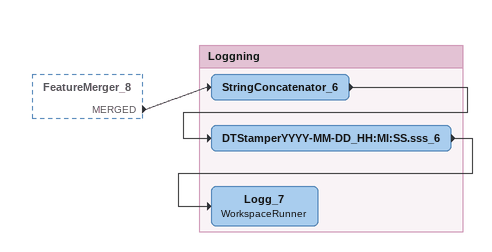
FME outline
FeatureMerger_8 [outside]
    MERGED -> StringConcatenator_6

Bookmark: Loggning
StringConcatenator_6
    -> DTStamperYYYY-MM-DD_HH:MI:SS.sss_6
DTStamperYYYY-MM-DD_HH:MI:SS.sss_6
    -> Logg_7
Logg_7: WorkspaceRunner
